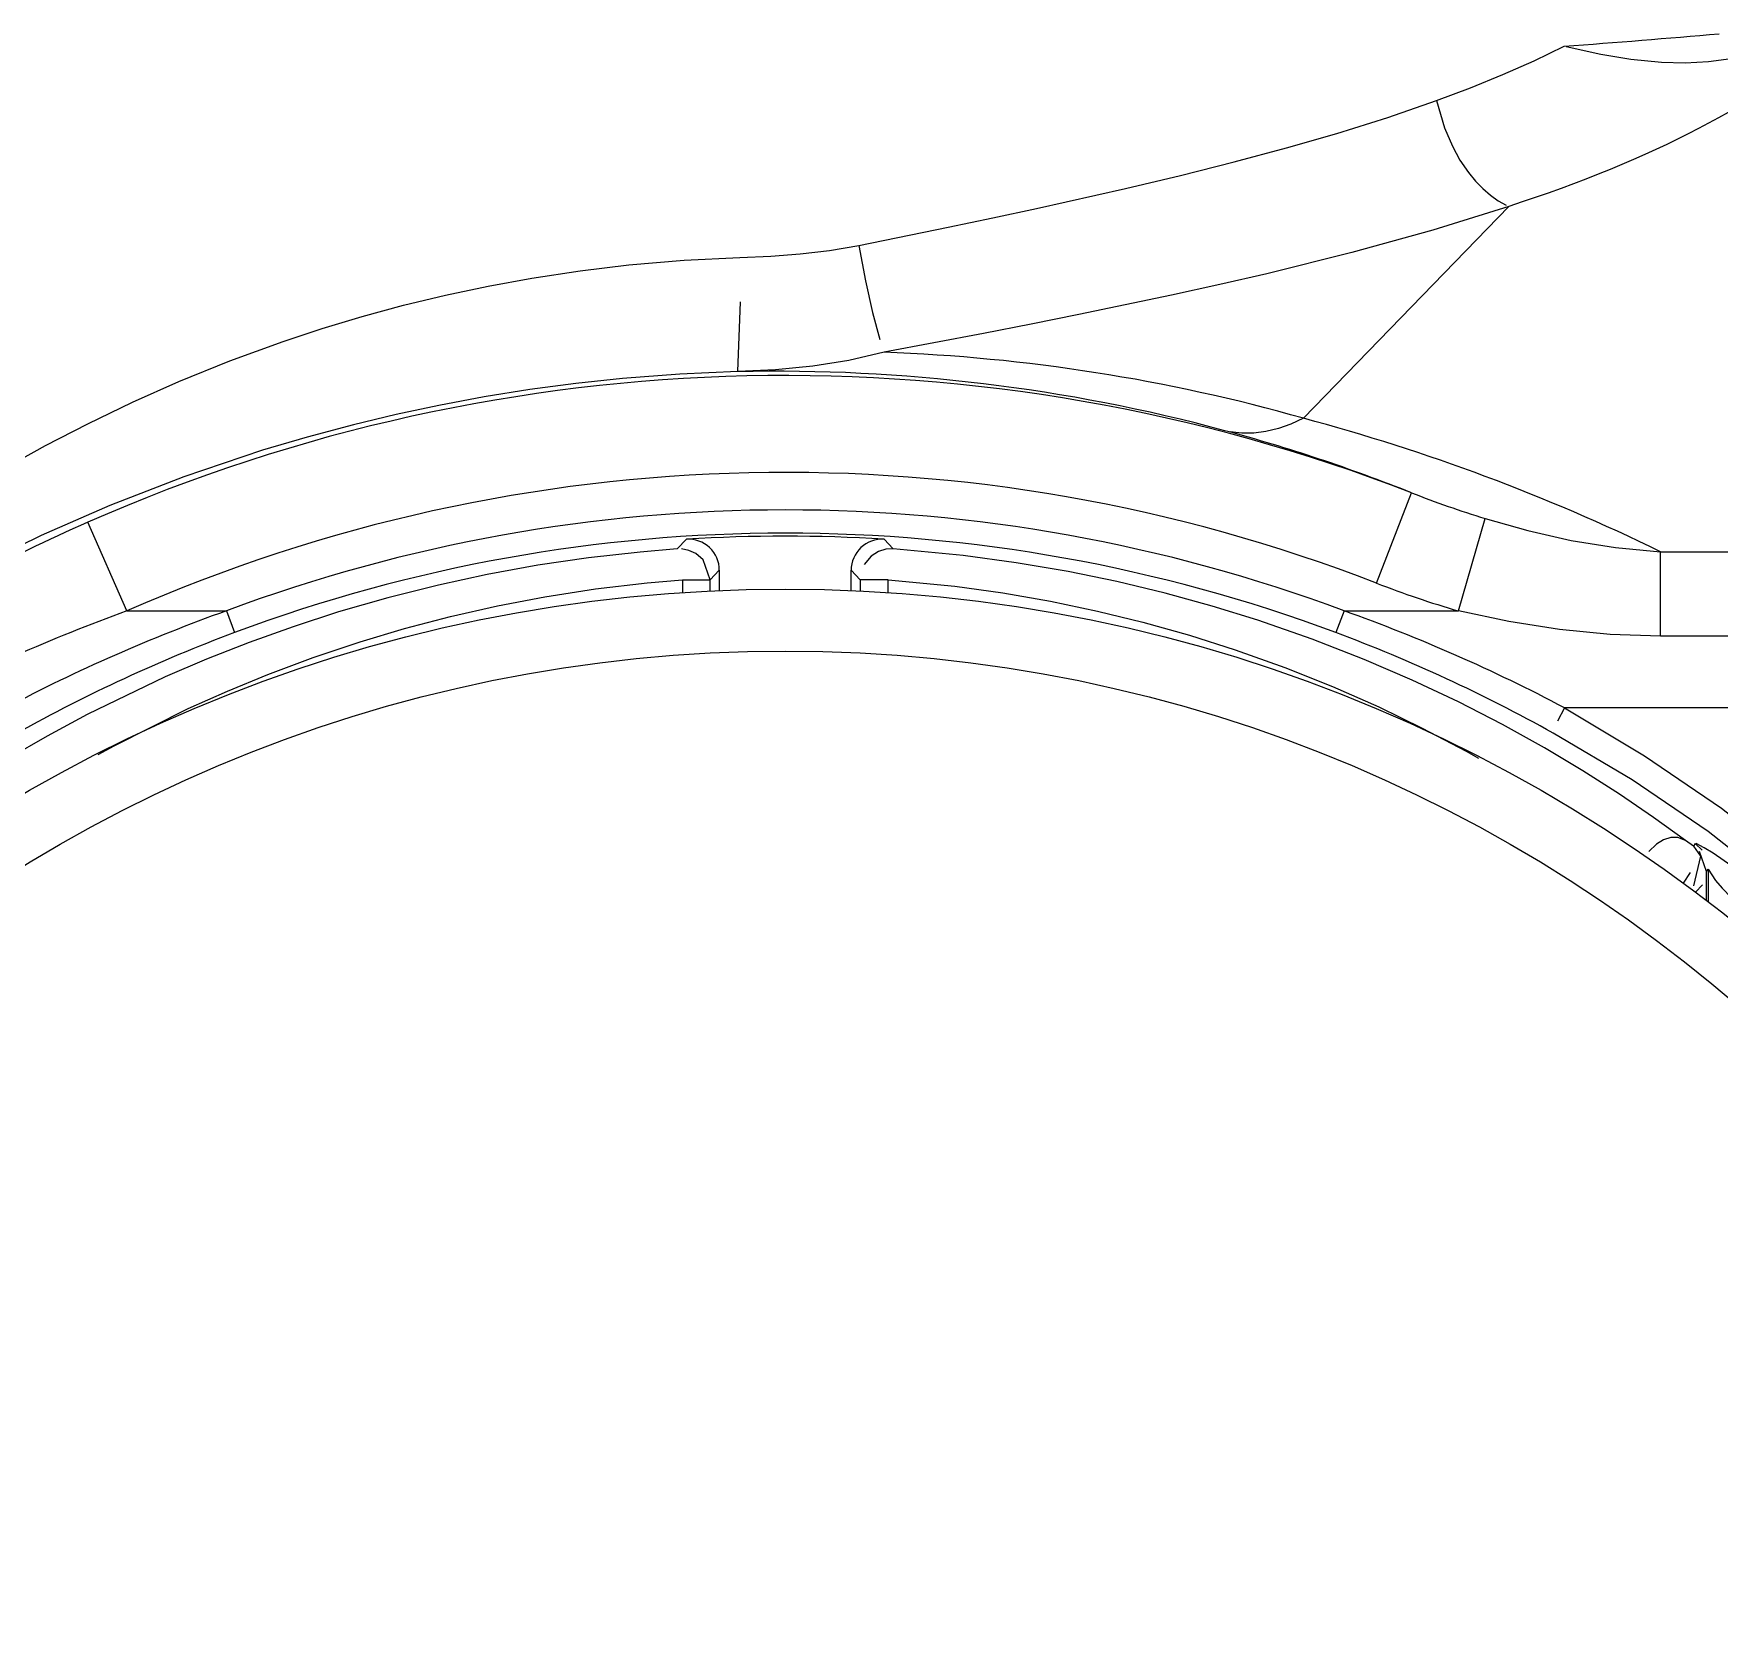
# Model space of a CAD drawing. Header units: millimetres. Extents: x 441156 to 441876, y 4514765 to 4515211.
# Drawn here: x 441593.2041 to 441593.3129, y 4515152.8766 to 4515152.9792 of the extents above; entities that cross this region are included whole.
import ezdxf

# ---------------------------------------------------------------- set-up
doc = ezdxf.new("R2010")
doc.units = ezdxf.units.MM
doc.layers.add('Terminale_sfiato', color=7, linetype='Continuous')

msp = doc.modelspace()

# ---------------------------------------------------------------- linework, layer by layer
at = {"layer": 'Terminale_sfiato', "color": 254, "linetype": 'Continuous'}
for p, q in [((441593.2992936045, 4515152.968071274), (441593.2860406312, 4515152.95440071)), ((441593.290754927, 4515152.943763863), (441593.2930150307, 4515152.949590651)), ((441593.2101030446, 4515152.941972555), (441593.2075864669, 4515152.947693251)), ((441593.2960482343, 4515152.941972555), (441593.29776301, 4515152.947931478)), ((441593.2462141872, 4515152.946593297), (441593.2456191493, 4515152.94597013)), ((441593.2595692571, 4515152.94597013), (441593.2589742191, 4515152.946593297)), ((441593.309093766, 4515152.940336445), (441593.309093766, 4515152.945790488)), ((441593.309093766, 4515152.945790488), (441593.3433498802, 4515152.945790488)), ((441593.2459542209, 4515152.943975225), (441593.2459542209, 4515152.943156254)), ((441593.2459542209, 4515152.943975225), (441593.2477571761, 4515152.943975225)), ((441593.2477571761, 4515152.943975225), (441593.2483396863, 4515152.944597563)), ((441593.2477571761, 4515152.943262015), (441593.2477571761, 4515152.943975225)), ((441593.2483396863, 4515152.944597563), (441593.2483396863, 4515152.943289064)), ((441593.2568487201, 4515152.943289064), (441593.2568487201, 4515152.944597563)), ((441593.2568487201, 4515152.944597563), (441593.2574312303, 4515152.943975225)), ((441593.2574312303, 4515152.943975225), (441593.2574312303, 4515152.943262015)), ((441593.2592341855, 4515152.943975225), (441593.2574312303, 4515152.943975225)), ((441593.2592341855, 4515152.943156254), (441593.2592341855, 4515152.943975225)), ((441593.2101030446, 4515152.941972555), (441593.2165276993, 4515152.941972555)), ((441593.2165276993, 4515152.941972555), (441593.2170523251, 4515152.940567534)), ((441593.2886607071, 4515152.941972555), (441593.2881360814, 4515152.940567534)), ((441593.2886607071, 4515152.941972555), (441593.2960482343, 4515152.941972555)), ((441593.3433498802, 4515152.940336445), (441593.309093766, 4515152.940336445)), ((441593.4305942032, 4515152.935713952), (441593.302889388, 4515152.935713952)), ((441593.3112218122, 4515152.926800163), (441593.3107022725, 4515152.927156876)), ((441593.311321186, 4515152.926968343), (441593.3112218122, 4515152.926800163)), ((441593.3120529955, 4515152.925146279), (441593.3121526539, 4515152.925316059)), ((441593.3121526539, 4515152.925316059), (441593.3121526539, 4515152.923206846)), ((441593.3120529955, 4515152.923283013), (441593.3120529955, 4515152.925146279))]:
    msp.add_line(p, q, dxfattribs=at)
for points in [[(441593.29463026, 4515152.974894259, 0), (441593.2968122016, 4515152.975714028, 0), (441593.2989105502, 4515152.976572744, 0), (441593.3009291596, 4515152.977471935, 0), (441593.3028571787, 4515152.97840671, 0)], [(441593.3150514199, 4515152.977873633, 0), (441593.3136395192, 4515152.977586254, 0), (441593.3121785753, 4515152.977399181, 0), (441593.3106663903, 4515152.97731996, 0), (441593.3091420719, 4515152.977351304, 0), (441593.3071642721, 4515152.977548492, 0), (441593.3052406482, 4515152.97787933, 0), (441593.3029991714, 4515152.978373977, 0), (441593.3028571787, 4515152.97840671, 0)], [(441593.2573363101, 4515152.96554332, 0), (441593.2631176945, 4515152.966729415, 0), (441593.2659925079, 4515152.967332378, 0), (441593.2688151968, 4515152.967937251, 0), (441593.2745441588, 4515152.969219406, 0), (441593.2780967367, 4515152.97006398, 0), (441593.2815624129, 4515152.970936219, 0), (441593.2849550361, 4515152.971847735, 0), (441593.2881865022, 4515152.972781293, 0), (441593.2914807042, 4515152.973813699, 0), (441593.29463026, 4515152.974894259, 0)], [(441593.29463026, 4515152.974894259, 0), (441593.2946860719, 4515152.974640608, 0), (441593.2947474974, 4515152.974387425, 0), (441593.2948144616, 4515152.974135019, 0), (441593.294886883, 4515152.973883698, 0), (441593.2949646733, 4515152.973633767, 0), (441593.2950477377, 4515152.973385531, 0), (441593.2951359751, 4515152.973139293, 0), (441593.2952292778, 4515152.972895353, 0), (441593.2953275323, 4515152.972654007, 0), (441593.2954306189, 4515152.972415551, 0), (441593.295538412, 4515152.972180273, 0), (441593.2956507801, 4515152.971948462, 0), (441593.2957675866, 4515152.971720399, 0), (441593.2958886888, 4515152.971496363, 0), (441593.2960139395, 4515152.971276626, 0), (441593.2961431859, 4515152.971061455, 0), (441593.2962762706, 4515152.970851115, 0), (441593.2964130315, 4515152.970645859, 0), (441593.296553302, 4515152.970445939, 0), (441593.296696911, 4515152.970251598, 0), (441593.2968436838, 4515152.970063073, 0), (441593.2969934413, 4515152.969880593, 0), (441593.2971460013, 4515152.969704381, 0), (441593.2973011778, 4515152.969534652, 0), (441593.2974587817, 4515152.969371612, 0), (441593.2976186211, 4515152.96921546, 0), (441593.2977805012, 4515152.969066387, 0), (441593.2979442248, 4515152.968924573, 0), (441593.2981095925, 4515152.968790191, 0), (441593.2982764026, 4515152.968663407, 0), (441593.2984444521, 4515152.968544372, 0), (441593.2986135361, 4515152.968433234, 0), (441593.2987834486, 4515152.968330127, 0), (441593.2989539828, 4515152.968235177, 0), (441593.2991249307, 4515152.9681485, 0), (441593.2992936045, 4515152.968071274, 0)], [(441593.3134479921, 4515152.974126947, 0), (441593.3128230714, 4515152.973777346, 0), (441593.3121844911, 4515152.973430663, 0), (441593.3115322898, 4515152.973086986, 0), (441593.31086651, 4515152.9727464, 0), (441593.3101871982, 4515152.972408996, 0), (441593.3094944055, 4515152.972074864, 0), (441593.3087881875, 4515152.971744093, 0), (441593.3080686046, 4515152.971416777, 0), (441593.3073357219, 4515152.971093007, 0), (441593.3065896097, 4515152.970772877, 0), (441593.3058303435, 4515152.970456481, 0), (441593.3050580043, 4515152.970143914, 0), (441593.3042726787, 4515152.969835273, 0), (441593.303474459, 4515152.969530652, 0), (441593.3026634436, 4515152.96923015, 0), (441593.3018397365, 4515152.968933863, 0), (441593.3010034487, 4515152.968641889, 0), (441593.3001546968, 4515152.968354327, 0), (441593.2992936045, 4515152.968071274, 0)], [(441593.2992936045, 4515152.968071274, 0), (441593.2943847082, 4515152.96653559, 0), (441593.2891663717, 4515152.965091537, 0), (441593.2836729965, 4515152.963727894, 0), (441593.2806328782, 4515152.963026601, 0), (441593.2775311743, 4515152.962342471, 0), (441593.2715403694, 4515152.961091888, 0), (441593.2684718132, 4515152.960479127, 0), (441593.2653995283, 4515152.959879612, 0), (441593.2621942324, 4515152.959265544, 0), (441593.2589686643, 4515152.958656019, 0)], [(441593.2496565455, 4515152.96477346, 0), (441593.2497604433, 4515152.964776629, 0), (441593.2516544456, 4515152.964859053, 0), (441593.2535488497, 4515152.965000273, 0), (441593.2554477641, 4515152.965220874, 0), (441593.2573363101, 4515152.96554332, 0)], [(441593.2573363101, 4515152.96554332, 0), (441593.25738381, 4515152.965285944, 0), (441593.2574318915, 4515152.96502904, 0), (441593.2574804958, 4515152.964772923, 0), (441593.257529564, 4515152.964517904, 0), (441593.257579036, 4515152.964264293, 0), (441593.2576288517, 4515152.9640124, 0), (441593.2576789505, 4515152.963762532, 0), (441593.2577292711, 4515152.963514994, 0), (441593.2577797524, 4515152.963270085, 0), (441593.2578303328, 4515152.963028106, 0), (441593.2578809508, 4515152.96278935, 0), (441593.2579315446, 4515152.96255411, 0), (441593.2579820525, 4515152.962322671, 0), (441593.2580324131, 4515152.962095315, 0), (441593.258082565, 4515152.96187232, 0), (441593.2581324471, 4515152.961653956, 0), (441593.2581819987, 4515152.961440491, 0), (441593.2582311593, 4515152.961232183, 0), (441593.258279869, 4515152.961029287, 0), (441593.2583280686, 4515152.960832051, 0), (441593.2583756993, 4515152.960640715, 0), (441593.258422703, 4515152.96045551, 0), (441593.2584690225, 4515152.960276664, 0), (441593.2585146014, 4515152.960104394, 0), (441593.2585593841, 4515152.95993891, 0), (441593.2586033161, 4515152.959780414, 0), (441593.2586463438, 4515152.959629098, 0), (441593.2586884149, 4515152.959485147, 0), (441593.258729478, 4515152.959348736, 0), (441593.2587694831, 4515152.959220033, 0), (441593.2588083816, 4515152.959099193, 0), (441593.2588461259, 4515152.958986363, 0), (441593.2588826701, 4515152.958881682, 0), (441593.2589179698, 4515152.958785276, 0), (441593.2589519818, 4515152.958697263, 0), (441593.2589686643, 4515152.958656019, 0)], [(441593.2022658328, 4515152.951198897, 0), (441593.2048484909, 4515152.952632587, 0), (441593.2075768466, 4515152.954048038, 0), (441593.2104672159, 4515152.955440074, 0), (441593.213457906, 4515152.956767955, 0), (441593.2167499945, 4515152.95810166, 0), (441593.2201836373, 4515152.959354548, 0), (441593.2227080645, 4515152.960187995, 0), (441593.2252976089, 4515152.960967627, 0), (441593.2279492498, 4515152.961688302, 0), (441593.2306584369, 4515152.962344993, 0), (441593.2334210415, 4515152.962932935, 0), (441593.2362312821, 4515152.963447714, 0), (441593.2393481782, 4515152.96392145, 0), (441593.2425064064, 4515152.964298564, 0), (441593.2460683284, 4515152.964600406, 0), (441593.2496565455, 4515152.96477346, 0)], [(441593.2495361496, 4515152.957407432, 0), (441593.2495471777, 4515152.957414585, 0), (441593.249557943, 4515152.957430865, 0), (441593.2495684325, 4515152.95745625, 0), (441593.2495786333, 4515152.957490709, 0), (441593.249588533, 4515152.957534201, 0), (441593.2495981195, 4515152.957586671, 0), (441593.2496073812, 4515152.957648057, 0), (441593.2496163068, 4515152.957718284, 0), (441593.2496248854, 4515152.957797267, 0), (441593.2496331065, 4515152.957884907, 0), (441593.2496409602, 4515152.9579811, 0), (441593.2496484368, 4515152.958085728, 0), (441593.2496555274, 4515152.958198664, 0), (441593.2496622232, 4515152.958319769, 0), (441593.2496685159, 4515152.958448897, 0), (441593.2496743982, 4515152.958585889, 0), (441593.2496798626, 4515152.95873058, 0), (441593.2496849026, 4515152.958882792, 0), (441593.2496895121, 4515152.959042341, 0), (441593.2496936853, 4515152.959209032, 0), (441593.2496974173, 4515152.959382662, 0), (441593.2497007035, 4515152.959563019, 0), (441593.2497035399, 4515152.959749883, 0), (441593.249705923, 4515152.959943027, 0), (441593.2497078499, 4515152.960142217, 0), (441593.2497093183, 4515152.960347207, 0), (441593.2497103264, 4515152.96055775, 0), (441593.2497108729, 4515152.96077359, 0), (441593.2497109573, 4515152.960994462, 0), (441593.2497105793, 4515152.961220097, 0), (441593.2497097395, 4515152.96145022, 0), (441593.2497084389, 4515152.961684552, 0), (441593.249706679, 4515152.961922808, 0), (441593.249704462, 4515152.962164695, 0), (441593.2497017906, 4515152.96240992, 0), (441593.2496986681, 4515152.962658185, 0), (441593.2496950983, 4515152.962909186, 0), (441593.2496910854, 4515152.963162618, 0), (441593.2496866345, 4515152.963418172, 0), (441593.2496817508, 4515152.963675536, 0), (441593.2496764405, 4515152.963934398, 0), (441593.2496707099, 4515152.964194442, 0), (441593.2496645661, 4515152.96445535, 0), (441593.2496580164, 4515152.964716806, 0), (441593.2496565455, 4515152.96477346, 0)], [(441593.2589686643, 4515152.958656019, 0), (441593.2566988019, 4515152.958134053, 0), (441593.2543689803, 4515152.95776506, 0), (441593.2519709151, 4515152.957528581, 0), (441593.2495361496, 4515152.957407432, 0)], [(441593.2495361496, 4515152.957407432, 0), (441593.2458004703, 4515152.957245353, 0), (441593.2420930607, 4515152.956962736, 0), (441593.2390843807, 4515152.956643326, 0), (441593.2361122423, 4515152.95624808, 0), (441593.233153343, 4515152.955774914, 0), (441593.2302455464, 4515152.95523167, 0), (441593.2303060839, 4515152.955243779, 0), (441593.2274842612, 4515152.954642845, 0), (441593.2247232245, 4515152.953982023, 0), (441593.2217485188, 4515152.95318785, 0), (441593.2188585395, 4515152.952333104, 0), (441593.2137682804, 4515152.950622099, 0), (441593.2090017327, 4515152.948772999, 0), (441593.2045736092, 4515152.946830555, 0), (441593.200215143, 4515152.944696137, 0)], [(441593.2860406312, 4515152.95440071, 0), (441593.2856343232, 4515152.954199402, 0), (441593.2852285102, 4515152.95402093, 0), (441593.2848236867, 4515152.953865515, 0), (441593.2844203458, 4515152.953733345, 0), (441593.284018979, 4515152.95362458, 0), (441593.2836200752, 4515152.953539353, 0), (441593.2832241206, 4515152.953477768, 0), (441593.2828315974, 4515152.953439901, 0), (441593.2824429839, 4515152.953425796, 0), (441593.2820587536, 4515152.953435471, 0), (441593.2816793746, 4515152.953468916, 0), (441593.2813053092, 4515152.953526089, 0), (441593.2809683728, 4515152.953599059, 0)], [(441593.29776301, 4515152.947931478, 0), (441593.3005201896, 4515152.947155301, 0), (441593.3033212505, 4515152.946522032, 0), (441593.3061858681, 4515152.946054311, 0), (441593.309093766, 4515152.945790488, 0)], [(441593.2456191493, 4515152.94597013, 0), (441593.2432268682, 4515152.945770838, 0), (441593.2399024629, 4515152.945395825, 0), (441593.2366189995, 4515152.944912471, 0), (441593.2333607147, 4515152.944319931, 0), (441593.2302130387, 4515152.943638769, 0), (441593.2269509005, 4515152.942817466, 0), (441593.2237699262, 4515152.941900703, 0), (441593.2208436967, 4515152.940953088, 0), (441593.2180006947, 4515152.939933779, 0), (441593.2152455437, 4515152.938849828, 0), (441593.2125809174, 4515152.9377082, 0), (441593.2075348327, 4515152.935280864, 0), (441593.2049488813, 4515152.933894062, 0), (441593.2024809677, 4515152.932474221, 0), (441593.1982762999, 4515152.929822534, 0), (441593.1944866396, 4515152.92715725, 0), (441593.191126971, 4515152.924548514, 0), (441593.189512505, 4515152.923202849, 0), (441593.1880311727, 4515152.921909886, 0)], [(441593.2477571761, 4515152.943975225, 0), (441593.2477559351, 4515152.944045012, 0), (441593.2477522594, 4515152.944114714, 0), (441593.2477461533, 4515152.944184246, 0), (441593.2477376243, 4515152.944253523, 0), (441593.2477266829, 4515152.94432246, 0), (441593.2477133422, 4515152.944390976, 0), (441593.2476976187, 4515152.944458984, 0), (441593.2476795313, 4515152.944526403, 0), (441593.2476591023, 4515152.944593151, 0), (441593.2476363564, 4515152.944659146, 0), (441593.2476113215, 4515152.944724307, 0), (441593.2475840278, 4515152.944788556, 0), (441593.2475545089, 4515152.944851814, 0), (441593.2475228005, 4515152.944914004, 0), (441593.2474889413, 4515152.94497505, 0), (441593.2474529726, 4515152.945034878, 0), (441593.2474149383, 4515152.945093415, 0), (441593.2473748846, 4515152.94515059, 0), (441593.2473328603, 4515152.945206333, 0), (441593.2472889167, 4515152.945260575, 0), (441593.2472431072, 4515152.945313253, 0), (441593.2471954877, 4515152.945364298, 0), (441593.2471461163, 4515152.945413653, 0), (441593.247095053, 4515152.945461255, 0), (441593.2470423601, 4515152.945507046, 0), (441593.2469881017, 4515152.945550971, 0), (441593.246932344, 4515152.945592976, 0), (441593.246875155, 4515152.94563301, 0), (441593.2468166042, 4515152.945671025, 0), (441593.2467567631, 4515152.945706973, 0), (441593.2466957045, 4515152.945740812, 0), (441593.2466335028, 4515152.945772499, 0), (441593.2465702338, 4515152.945801997, 0), (441593.2465059746, 4515152.945829269, 0), (441593.2464408034, 4515152.945854281, 0), (441593.2463747998, 4515152.945877005, 0), (441593.2463080439, 4515152.945897412, 0), (441593.2462406174, 4515152.945915477, 0), (441593.2461726022, 4515152.945931178, 0), (441593.2461040813, 4515152.945944496, 0), (441593.2460351381, 4515152.945955414, 0), (441593.2459658566, 4515152.945963921, 0), (441593.2458963212, 4515152.945970004, 0), (441593.2458266167, 4515152.945973657, 0), (441593.2457568279, 4515152.945974875, 0), (441593.24568704, 4515152.945973657, 0), (441593.2456191493, 4515152.94597013, 0)], [(441593.2456191493, 4515152.94597013, 0), (441593.2456261511, 4515152.945968179, 0), (441593.2456333129, 4515152.9459638, 0), (441593.2456406259, 4515152.945956999, 0), (441593.2456480814, 4515152.945947782, 0), (441593.2456556701, 4515152.945936163, 0), (441593.2456633829, 4515152.945922155, 0), (441593.2456712103, 4515152.945905774, 0), (441593.2456791428, 4515152.945887041, 0), (441593.2456871708, 4515152.945865979, 0), (441593.2456952844, 4515152.945842614, 0), (441593.2457034738, 4515152.945816974, 0), (441593.245711729, 4515152.945789089, 0), (441593.2457200399, 4515152.945758995, 0), (441593.2457283965, 4515152.945726727, 0), (441593.2457367885, 4515152.945692326, 0), (441593.2457452057, 4515152.945655832, 0), (441593.2457536379, 4515152.945617291, 0), (441593.2457620747, 4515152.94557675, 0), (441593.2457705059, 4515152.945534256, 0), (441593.2457789213, 4515152.945489864, 0), (441593.2457873105, 4515152.945443626, 0), (441593.2457956634, 4515152.945395599, 0), (441593.2458039699, 4515152.945345842, 0), (441593.2458122196, 4515152.945294415, 0), (441593.2458204026, 4515152.94524138, 0), (441593.245828509, 4515152.945186804, 0), (441593.2458365289, 4515152.945130751, 0), (441593.2458444525, 4515152.94507329, 0), (441593.24585227, 4515152.945014491, 0), (441593.2458599721, 4515152.944954426, 0), (441593.2458675494, 4515152.944893168, 0), (441593.2458749925, 4515152.944830791, 0), (441593.2458822925, 4515152.944767373, 0), (441593.2458894404, 4515152.944702988, 0), (441593.2458964275, 4515152.944637719, 0), (441593.2459032453, 4515152.94457164, 0), (441593.2459098856, 4515152.944504837, 0), (441593.2459163402, 4515152.944437387, 0), (441593.2459226011, 4515152.944369375, 0), (441593.245928661, 4515152.944300882, 0), (441593.2459345123, 4515152.944231992, 0), (441593.2459401479, 4515152.94416279, 0), (441593.2459455609, 4515152.944093359, 0), (441593.2459507448, 4515152.944023783, 0), (441593.2459542209, 4515152.943975225, 0)], [(441593.2595692571, 4515152.94597013, 0), (441593.2594995517, 4515152.945973719, 0), (441593.2594297626, 4515152.945974874, 0), (441593.2593599749, 4515152.945973593, 0), (441593.2592902738, 4515152.945969877, 0), (441593.2592207439, 4515152.94596373, 0), (441593.2591514701, 4515152.945955161, 0), (441593.2590825369, 4515152.94594418, 0), (441593.259014028, 4515152.945930799, 0), (441593.2589460271, 4515152.945915037, 0), (441593.258878617, 4515152.945896911, 0), (441593.2588118797, 4515152.945876444, 0), (441593.2587458967, 4515152.94585366, 0), (441593.2586807483, 4515152.945828588, 0), (441593.2586165139, 4515152.945801257, 0), (441593.2585532716, 4515152.945771702, 0), (441593.2584910987, 4515152.945739958, 0), (441593.2584300708, 4515152.945706064, 0), (441593.2583702623, 4515152.945670062, 0), (441593.2583117461, 4515152.945631994, 0), (441593.2582545934, 4515152.945591908, 0), (441593.2581988739, 4515152.945549852, 0), (441593.2581446554, 4515152.945505878, 0), (441593.2580920041, 4515152.945460039, 0), (441593.258040984, 4515152.945412391, 0), (441593.2579916574, 4515152.945362992, 0), (441593.2579440844, 4515152.945311902, 0), (441593.2578983227, 4515152.945259184, 0), (441593.2578544283, 4515152.945204902, 0), (441593.2578124547, 4515152.94514912, 0), (441593.2577724529, 4515152.94509191, 0), (441593.2577344717, 4515152.945033338, 0), (441593.2576985573, 4515152.944973477, 0), (441593.2576647536, 4515152.9449124, 0), (441593.2576331017, 4515152.944850181, 0), (441593.2576036402, 4515152.944786897, 0), (441593.257576405, 4515152.944722624, 0), (441593.2575514292, 4515152.944657439, 0), (441593.2575287432, 4515152.944591423, 0), (441593.2575083748, 4515152.944524658, 0), (441593.2574903487, 4515152.944457222, 0), (441593.2574746869, 4515152.944389199, 0), (441593.2574614084, 4515152.944320672, 0), (441593.2574505296, 4515152.944251725, 0), (441593.2574420635, 4515152.94418244, 0), (441593.2574360206, 4515152.944112902, 0), (441593.2574324081, 4515152.944043197, 0), (441593.2574312303, 4515152.943975225, 0)], [(441593.2592341855, 4515152.943975225, 0), (441593.2592392059, 4515152.94404485, 0), (441593.2592444598, 4515152.94411439, 0), (441593.2592499409, 4515152.944183761, 0), (441593.2592556425, 4515152.944252877, 0), (441593.2592615577, 4515152.944321656, 0), (441593.2592676792, 4515152.944390012, 0), (441593.2592739996, 4515152.944457863, 0), (441593.2592805112, 4515152.944525126, 0), (441593.259287206, 4515152.944591719, 0), (441593.259294076, 4515152.94465756, 0), (441593.2593011127, 4515152.944722571, 0), (441593.2593083075, 4515152.944786672, 0), (441593.2593156518, 4515152.944849783, 0), (441593.2593231365, 4515152.944911828, 0), (441593.2593307525, 4515152.944972733, 0), (441593.2593384905, 4515152.945032422, 0), (441593.2593463412, 4515152.945090824, 0), (441593.2593542949, 4515152.945147866, 0), (441593.259362342, 4515152.945203479, 0), (441593.2593704726, 4515152.945257597, 0), (441593.2593786769, 4515152.945310151, 0), (441593.2593869449, 4515152.94536108, 0), (441593.2593952664, 4515152.94541032, 0), (441593.2594036314, 4515152.945457811, 0), (441593.2594120296, 4515152.945503497, 0), (441593.2594204509, 4515152.945547319, 0), (441593.259428885, 4515152.945589227, 0), (441593.2594373215, 4515152.945629168, 0), (441593.2594457502, 4515152.945667095, 0), (441593.2594541608, 4515152.94570296, 0), (441593.2594625431, 4515152.94573672, 0), (441593.259470887, 4515152.945768334, 0), (441593.2594791821, 4515152.945797763, 0), (441593.2594874185, 4515152.945824971, 0), (441593.259495586, 4515152.945849927, 0), (441593.2595036747, 4515152.945872598, 0), (441593.2595116748, 4515152.945892958, 0), (441593.2595195765, 4515152.945910981, 0), (441593.2595273702, 4515152.945926646, 0), (441593.2595350465, 4515152.945939933, 0), (441593.2595425958, 4515152.945950826, 0), (441593.2595500091, 4515152.945959312, 0), (441593.2595572773, 4515152.945965381, 0), (441593.2595643916, 4515152.945969026, 0), (441593.2595692571, 4515152.94597013, 0)], [(441593.3107022725, 4515152.927156876, 0), (441593.3086320513, 4515152.928647081, 0), (441593.3064298405, 4515152.930142338, 0), (441593.3040780394, 4515152.931643018, 0), (441593.3015967577, 4515152.933125214, 0), (441593.298887626, 4515152.934631592, 0), (441593.2960440794, 4515152.936094095, 0), (441593.2930499616, 4515152.93750948, 0), (441593.2899646668, 4515152.938840894, 0), (441593.2865940658, 4515152.940154752, 0), (441593.2830950965, 4515152.941370196, 0), (441593.2801442697, 4515152.942281879, 0), (441593.2771177429, 4515152.943112837, 0), (441593.2740008822, 4515152.943861205, 0), (441593.2708604645, 4515152.944507675, 0), (441593.2674988772, 4515152.945082455, 0), (441593.2640866165, 4515152.945544369, 0), (441593.2595692571, 4515152.94597013, 0)], [(441593.2082449155, 4515152.932700184, 0), (441593.2092854074, 4515152.933270021, 0), (441593.214060861, 4515152.935667983, 0), (441593.2165880291, 4515152.93679967, 0), (441593.2192049596, 4515152.937876767, 0), (441593.2221315222, 4515152.938971267, 0), (441593.2251551482, 4515152.939984625, 0), (441593.2280305811, 4515152.940841052, 0), (441593.2309788628, 4515152.94161394, 0), (441593.234015385, 4515152.942301241, 0), (441593.2370696828, 4515152.94288378, 0), (441593.2403505061, 4515152.943390216, 0), (441593.24367687, 4515152.943779792, 0), (441593.2459542209, 4515152.943975225, 0)], [(441593.2592341855, 4515152.943975225, 0), (441593.2635345151, 4515152.943557708, 0), (441593.2666448238, 4515152.943126419, 0), (441593.2697093814, 4515152.942593876, 0), (441593.2727430672, 4515152.941959478, 0), (441593.2756670089, 4515152.941245044, 0), (441593.2786889147, 4515152.940397806, 0), (441593.2816292235, 4515152.939464399, 0), (441593.2848281109, 4515152.938322443, 0), (441593.2879111396, 4515152.937092582, 0), (441593.2908955318, 4515152.935775732, 0), (441593.2937091825, 4515152.934415042, 0), (441593.2965456501, 4515152.932920095, 0), (441593.2973398739, 4515152.932478457, 0)], [(441593.309093766, 4515152.940336445, 0), (441593.305832383, 4515152.940448395, 0), (441593.3025710001, 4515152.940769549, 0), (441593.2992984437, 4515152.94128398, 0), (441593.2960482343, 4515152.941972555, 0)], [(441593.302889388, 4515152.935713952, 0), (441593.3028635037, 4515152.935669261, 0), (441593.302837651, 4515152.935624243, 0), (441593.3028118613, 4515152.935578953, 0), (441593.302786166, 4515152.935533445, 0), (441593.302735184, 4515152.935442002, 0), (441593.3027099593, 4515152.935396178, 0), (441593.3026849532, 4515152.93535036, 0), (441593.3026601962, 4515152.935304604, 0), (441593.3026357184, 4515152.935258964, 0), (441593.3026115497, 4515152.935213499, 0), (441593.3025877195, 4515152.935168261, 0), (441593.3025642568, 4515152.935123307, 0), (441593.3025411902, 4515152.935078692, 0), (441593.3025185479, 4515152.935034469, 0), (441593.3024963574, 4515152.934990693, 0), (441593.3024746457, 4515152.934947416, 0), (441593.3024534393, 4515152.934904693, 0), (441593.302432764, 4515152.934862574, 0), (441593.3024126451, 4515152.93482111, 0), (441593.302393107, 4515152.934780355, 0), (441593.3023741736, 4515152.934740354, 0), (441593.3023558679, 4515152.934701159, 0), (441593.3023382121, 4515152.934662816, 0), (441593.302321228, 4515152.934625373, 0), (441593.302304936, 4515152.934588875, 0), (441593.3022893561, 4515152.934553366, 0), (441593.3022745072, 4515152.93451889, 0), (441593.3022604075, 4515152.934485489, 0), (441593.302247074, 4515152.934453202, 0), (441593.3022345232, 4515152.934422072, 0), (441593.3022227702, 4515152.934392134, 0), (441593.3022118293, 4515152.934363424, 0), (441593.302201714, 4515152.934335979, 0), (441593.3021924365, 4515152.934309832, 0), (441593.3021840082, 4515152.934285014, 0), (441593.3021764391, 4515152.934261556, 0), (441593.3021697388, 4515152.934239485, 0), (441593.3021639152, 4515152.93421883, 0), (441593.3021589755, 4515152.934199616, 0), (441593.3021549257, 4515152.934181865, 0), (441593.3021517707, 4515152.9341656, 0), (441593.3021495144, 4515152.934150839, 0), (441593.3021481595, 4515152.934137602, 0), (441593.3021477077, 4515152.934125904, 0), (441593.3021481595, 4515152.93411576, 0), (441593.3021495144, 4515152.934107182, 0), (441593.3021517707, 4515152.934100179, 0), (441593.3021549257, 4515152.934094762, 0), (441593.3021578767, 4515152.934091746, 0)], [(441593.302889388, 4515152.935713952, 0), (441593.3080564954, 4515152.932628232, 0), (441593.3130321417, 4515152.92924918, 0), (441593.3196822676, 4515152.92401629, 0), (441593.3259198213, 4515152.918218411, 0), (441593.331586074, 4515152.912013294, 0), (441593.3371042727, 4515152.90483816, 0), (441593.3415777224, 4515152.897887232, 0), (441593.345579208, 4515152.890394978, 0), (441593.3489636641, 4515152.88257808, 0), (441593.3516947492, 4515152.874514944, 0)], [(441593.3502554702, 4515152.873992368, 0), (441593.3476437815, 4515152.881709881, 0), (441593.3443279003, 4515152.889381663, 0), (441593.3403915135, 4515152.896759662, 0), (441593.3358762519, 4515152.903771213, 0), (441593.3308078779, 4515152.910376799, 0), (441593.3252184319, 4515152.916542489, 0), (441593.3191439136, 4515152.922229923, 0), (441593.3121533074, 4515152.927743341, 0), (441593.3072495129, 4515152.931061837, 0), (441593.3021578767, 4515152.934091746, 0)], [(441593.3107022725, 4515152.927156876, 0), (441593.3106581863, 4515152.927185726, 0), (441593.3106127426, 4515152.927212557, 0), (441593.3105659967, 4515152.927237334, 0), (441593.3105180057, 4515152.927260025, 0), (441593.310468828, 4515152.927280607, 0), (441593.3104185234, 4515152.927299051, 0), (441593.3103671534, 4515152.927315335, 0), (441593.3103147805, 4515152.927329441, 0), (441593.3102614685, 4515152.92734135, 0), (441593.3102072823, 4515152.927351049, 0), (441593.3101522879, 4515152.927358525, 0), (441593.3100965524, 4515152.92736377, 0), (441593.3100401437, 4515152.927366776, 0), (441593.3099831305, 4515152.927367541, 0), (441593.3099255823, 4515152.927366063, 0), (441593.3098675691, 4515152.927362344, 0), (441593.3098091616, 4515152.927356389, 0), (441593.3097504311, 4515152.927348205, 0), (441593.309691449, 4515152.927337802, 0), (441593.3096322873, 4515152.927325192, 0), (441593.309573018, 4515152.927310391, 0), (441593.3095137133, 4515152.927293417, 0), (441593.3094544454, 4515152.927274291, 0), (441593.3093952867, 4515152.927253036, 0), (441593.3093363091, 4515152.927229677, 0), (441593.3092775845, 4515152.927204245, 0), (441593.3092191844, 4515152.927176768, 0), (441593.3091611801, 4515152.927147281, 0), (441593.3091036421, 4515152.92711582, 0), (441593.3090466407, 4515152.927082423, 0), (441593.3089902451, 4515152.927047131, 0), (441593.3089345242, 4515152.927009986, 0), (441593.3088795458, 4515152.926971034, 0), (441593.3088253769, 4515152.926930322, 0), (441593.3087720835, 4515152.926887901, 0), (441593.3087197306, 4515152.926843821, 0), (441593.3086683818, 4515152.926798137, 0), (441593.3086180999, 4515152.926750904, 0), (441593.3085689459, 4515152.92670218, 0), (441593.3085209799, 4515152.926652024, 0), (441593.3084742603, 4515152.926600495, 0), (441593.3084288439, 4515152.92654766, 0), (441593.3083847862, 4515152.926493581, 0), (441593.3083421408, 4515152.926438324, 0), (441593.3083009595, 4515152.926381956, 0), (441593.3082612928, 4515152.926324546, 0), (441593.3082231887, 4515152.926266165, 0), (441593.3081866939, 4515152.926206883, 0), (441593.3081518526, 4515152.926146772, 0), (441593.3081377132, 4515152.926121279, 0)], [(441593.3105607842, 4515152.924399656, 0), (441593.3106065873, 4515152.924451802, 0), (441593.3106510958, 4515152.924505258, 0), (441593.3106942554, 4515152.924559958, 0), (441593.3107360135, 4515152.924615837, 0), (441593.3107763194, 4515152.924672824, 0), (441593.3108151238, 4515152.924730853, 0), (441593.3108523795, 4515152.924789852, 0), (441593.3108880412, 4515152.924849748, 0), (441593.3109220652, 4515152.924910469, 0), (441593.3109544103, 4515152.924971941, 0), (441593.3109850371, 4515152.925034089, 0), (441593.3110139081, 4515152.925096837, 0), (441593.3110409881, 4515152.925160109, 0), (441593.3110662444, 4515152.925223828, 0), (441593.311089646, 4515152.925287916, 0), (441593.3111111644, 4515152.925352296, 0), (441593.3111307735, 4515152.925416887, 0), (441593.3111484492, 4515152.925481613, 0), (441593.3111641702, 4515152.925546394, 0), (441593.3111779172, 4515152.92561115, 0), (441593.3111896735, 4515152.925675805, 0), (441593.3111994247, 4515152.925740277, 0), (441593.3112071591, 4515152.925804489, 0), (441593.3112128671, 4515152.925868364, 0), (441593.3112165419, 4515152.925931822, 0), (441593.3112181788, 4515152.925994786, 0), (441593.311217776, 4515152.92605718, 0), (441593.311215334, 4515152.926118929, 0), (441593.3112108557, 4515152.926179956, 0), (441593.3112043465, 4515152.926240187, 0), (441593.3111958144, 4515152.926299549, 0), (441593.3111852698, 4515152.92635797, 0), (441593.3111727255, 4515152.926415377, 0), (441593.3111581969, 4515152.926471702, 0), (441593.3111417015, 4515152.926526876, 0), (441593.3111232597, 4515152.926580831, 0), (441593.3111028936, 4515152.926633503, 0), (441593.3110806283, 4515152.926684827, 0), (441593.3110564908, 4515152.926734738, 0), (441593.3110305105, 4515152.926783179, 0), (441593.3110027192, 4515152.926830089, 0), (441593.3109731505, 4515152.926875411, 0), (441593.3109418406, 4515152.92691909, 0), (441593.3109088277, 4515152.926961072, 0), (441593.3108741519, 4515152.927001308, 0), (441593.3108378554, 4515152.927039746, 0), (441593.3107999826, 4515152.927076342, 0), (441593.3107605795, 4515152.927111049, 0), (441593.3107196942, 4515152.927143826, 0), (441593.3107022725, 4515152.927156876, 0)], [(441593.3112218122, 4515152.926800163, 0), (441593.3112628671, 4515152.926768099, 0), (441593.3113024483, 4515152.926734096, 0), (441593.3113405076, 4515152.926698199, 0), (441593.3113769986, 4515152.926660447, 0), (441593.3114118769, 4515152.926620889, 0), (441593.3114451, 4515152.926579572, 0), (441593.3114766274, 4515152.926536547, 0), (441593.3115064207, 4515152.926491866, 0), (441593.3115344436, 4515152.926445584, 0), (441593.311560662, 4515152.926397756, 0), (441593.3115850438, 4515152.926348441, 0), (441593.3116075596, 4515152.9262977, 0), (441593.3116281816, 4515152.926245594, 0), (441593.3116468849, 4515152.926192187, 0), (441593.3116636467, 4515152.926137542, 0), (441593.3116784464, 4515152.926081729, 0), (441593.3116912663, 4515152.926024813, 0), (441593.3117020904, 4515152.925966865, 0), (441593.3117109059, 4515152.925907956, 0), (441593.3117177017, 4515152.925848156, 0), (441593.3117224697, 4515152.925787539, 0), (441593.3117252042, 4515152.925726179, 0), (441593.3117259017, 4515152.92566415, 0), (441593.3117245613, 4515152.925601528, 0), (441593.3117211848, 4515152.925538389, 0), (441593.3117157762, 4515152.92547481, 0), (441593.3117083422, 4515152.92541087, 0), (441593.3116988917, 4515152.925346644, 0), (441593.3116874364, 4515152.925282213, 0), (441593.31167399, 4515152.925217654, 0), (441593.3116585691, 4515152.925153045, 0), (441593.3116411925, 4515152.925088466, 0), (441593.3116218813, 4515152.925023996, 0), (441593.311600659, 4515152.924959713, 0), (441593.3115775514, 4515152.924895694, 0), (441593.3115525868, 4515152.92483202, 0), (441593.3115257956, 4515152.924768765, 0), (441593.3114972104, 4515152.924706009, 0), (441593.3114668659, 4515152.924643827, 0), (441593.3114347992, 4515152.924582295, 0), (441593.3114010494, 4515152.924521488, 0), (441593.3113656576, 4515152.92446148, 0), (441593.3113286669, 4515152.924402345, 0), (441593.3112901223, 4515152.924344154, 0), (441593.3112500709, 4515152.924286977, 0), (441593.3112085614, 4515152.924230887, 0), (441593.3111656443, 4515152.924175949, 0), (441593.311121372, 4515152.92412223, 0), (441593.3110757985, 4515152.924069799, 0), (441593.3110484257, 4515152.924039604, 0)], [(441593.3120529955, 4515152.925146279, 0), (441593.3120528546, 4515152.92521608, 0), (441593.3120502776, 4515152.925285834, 0), (441593.3120452676, 4515152.925355455, 0), (441593.3120378306, 4515152.92542486, 0), (441593.3120279758, 4515152.925493963, 0), (441593.3120157152, 4515152.925562681, 0), (441593.3120010637, 4515152.925630929, 0), (441593.3119840391, 4515152.925698625, 0), (441593.3119646622, 4515152.925765686, 0), (441593.3119429566, 4515152.925832029, 0), (441593.3119189488, 4515152.925897576, 0), (441593.311892668, 4515152.925962244, 0), (441593.3118641461, 4515152.926025957, 0), (441593.3118334181, 4515152.926088636, 0), (441593.3118005212, 4515152.926150205, 0), (441593.3117654956, 4515152.926210588, 0), (441593.311728384, 4515152.926269713, 0), (441593.3116892315, 4515152.926327506, 0), (441593.3116480859, 4515152.9263839, 0), (441593.3116049973, 4515152.926438821, 0), (441593.3115600182, 4515152.926492208, 0), (441593.3115132034, 4515152.926543991, 0), (441593.3114646099, 4515152.92659411, 0), (441593.311414297, 4515152.926642504, 0), (441593.3113623259, 4515152.926689112, 0), (441593.31130876, 4515152.926733878, 0), (441593.3112536644, 4515152.926776747, 0), (441593.3112218122, 4515152.926800163, 0)], [(441593.3235557039, 4515152.917292164, 0), (441593.3221372605, 4515152.918633955, 0), (441593.3207733547, 4515152.919871142, 0), (441593.3194394039, 4515152.92103273, 0), (441593.3181830352, 4515152.922084307, 0), (441593.3170149626, 4515152.923025595, 0), (441593.3159401051, 4515152.923860763, 0), (441593.3149454895, 4515152.924606509, 0), (441593.3140605911, 4515152.92524677, 0), (441593.3131887813, 4515152.925853645, 0), (441593.3124741038, 4515152.926328906, 0), (441593.3119115339, 4515152.926681742, 0), (441593.3115293332, 4515152.92689803, 0), (441593.3113830703, 4515152.92696375, 0), (441593.311321186, 4515152.926968343, 0)], [(441593.311321186, 4515152.926968343, 0), (441593.3113771242, 4515152.926926578, 0), (441593.3114315709, 4515152.926882887, 0), (441593.3114844598, 4515152.926837322, 0), (441593.3115357265, 4515152.92678994, 0), (441593.3115853086, 4515152.926740798, 0), (441593.3116331455, 4515152.926689955, 0), (441593.311679179, 4515152.926637475, 0), (441593.3117233531, 4515152.92658342, 0), (441593.3117656139, 4515152.926527858, 0), (441593.31180591, 4515152.926470854, 0), (441593.3118441921, 4515152.926412479, 0), (441593.3118804137, 4515152.926352804, 0), (441593.3119145308, 4515152.926291902, 0), (441593.3119465015, 4515152.926229846, 0), (441593.3119762872, 4515152.926166713, 0), (441593.3120038514, 4515152.926102579, 0), (441593.3120291606, 4515152.926037522, 0), (441593.3120521839, 4515152.925971623, 0), (441593.3120728933, 4515152.92590496, 0), (441593.3120912636, 4515152.925837616, 0), (441593.3121072723, 4515152.925769672, 0), (441593.3121209, 4515152.92570121, 0), (441593.3121321301, 4515152.925632316, 0), (441593.3121409488, 4515152.925563072, 0), (441593.3121473455, 4515152.925493562, 0), (441593.3121513124, 4515152.925423872, 0), (441593.3121528445, 4515152.925354086, 0), (441593.3121526539, 4515152.925316059, 0)], [(441593.3121526539, 4515152.925316059, 0), (441593.3122034622, 4515152.925171585, 0), (441593.3123232884, 4515152.924973825, 0), (441593.3126254094, 4515152.924582142, 0), (441593.3130702666, 4515152.924076584, 0), (441593.313661274, 4515152.92344878, 0), (441593.314392657, 4515152.922699049, 0), (441593.3150961862, 4515152.921988756, 0), (441593.315890857, 4515152.921189111, 0), (441593.3167822951, 4515152.920288065, 0), (441593.3177613876, 4515152.919287303, 0), (441593.3187530575, 4515152.918256956, 0), (441593.3198139931, 4515152.917131695, 0), (441593.3209522367, 4515152.91589382, 0), (441593.3221511309, 4515152.914551282, 0)], [(441593.3113465353, 4515152.923817187, 0), (441593.3113989912, 4515152.923858255, 0), (441593.3114498075, 4515152.923900931, 0), (441593.3114989225, 4515152.923945162, 0), (441593.3115462761, 4515152.923990893, 0), (441593.3115918108, 4515152.924038071, 0), (441593.3116354711, 4515152.924086637, 0), (441593.3116772037, 4515152.924136531, 0), (441593.3117169578, 4515152.924187694, 0), (441593.3117546851, 4515152.924240062, 0), (441593.3117903394, 4515152.924293572, 0), (441593.3118238774, 4515152.92434816, 0), (441593.3118552583, 4515152.924403758, 0), (441593.3118844438, 4515152.924460297, 0), (441593.3119113983, 4515152.924517712, 0), (441593.311936089, 4515152.924575929, 0), (441593.3119584857, 4515152.924634879, 0), (441593.3119785614, 4515152.924694491, 0), (441593.3119962914, 4515152.92475469, 0), (441593.3120116541, 4515152.924815405, 0), (441593.3120246309, 4515152.92487656, 0), (441593.3120352059, 4515152.924938083, 0), (441593.3120433664, 4515152.924999896, 0), (441593.3120491022, 4515152.925061926, 0), (441593.3120524064, 4515152.925124098, 0), (441593.3120529955, 4515152.925146279, 0)]]:
    msp.add_polyline3d(points, dxfattribs=at)
for radius in [0.09800000000000031, 0.09399999999999964]:
    msp.add_circle((441593.2525942032, 4515152.845381459), radius, dxfattribs=at)
for centre, radius, start, end in [((441593.2518354069, 4515153.675940244), 0.6993971115314747, 274.1835053148098, 275.0071445374252), ((441593.2548434507, 4515152.844126937), 0.1146025609868251, 74.20344064050614, 87.93715977971004), ((441593.2525942032, 4515152.845381459), 0.1117738749354125, 68.79964366864311, 113.7450595849085), ((441593.2519744907, 4515152.845933397), 0.1115010155357155, 74.92805179806237, 91.25306654585374), ((441593.2525926052, 4515152.848213707), 0.1091387051087267, 68.26115359081338, 74.93009838598542), ((441593.2525917651, 4515152.829678215), 0.1291298993181167, 64.05174003559243, 74.98732486797425), ((441593.2525942032, 4515152.845381459), 0.1055241129162609, 68.79964366864311, 113.7450595849085), ((441593.3182128327, 4515153.013889353), 0.06905764327963082, 248.600450838133, 252.7742803690273), ((441593.2525942032, 4515152.845381459), 0.1031049588816346, 69.52468637591288, 110.4753136240871), ((441593.2523067185, 4515152.846006996), 0.11108518630496, 113.7392496912196, 122.5113128293936), ((441593.2525942032, 4515152.845381459), 0.1016051873389001, 69.52468637591288, 110.4753136240871), ((441593.2463399582, 4515152.944597541), 0.001999864891388814, 0.0005915050543041907, 93.6059676876368), ((441593.2525942032, 4515152.845381459), 0.1014127246753582, 86.39306064272745, 93.60693935727258), ((441593.2588484341, 4515152.944597528), 0.001999864891428782, 86.39365217095634, 179.9990282988688), ((441593.3131288142, 4515153.000972196), 0.06142406870752293, 248.6397852399126, 253.8541052736722), ((441593.2488296535, 4515152.835184847), 0.1135891734946426, 109.9331985584129, 117.7418519761237), ((441593.2523248746, 4515152.841274676), 0.1068710988660992, 109.5698348229315, 117.9108184650872), ((441593.2528635318, 4515152.841274676), 0.1068710988660537, 62.08918153491278, 70.43016517706846), ((441593.2530473235, 4515152.844231476), 0.1028416897157669, 110.487695991996, 119.1005888220713), ((441593.2521398647, 4515152.84422886), 0.1028445769816866, 60.89952712351038, 69.51217848441149)]:
    msp.add_arc(centre, radius, start, end, dxfattribs=at)

doc.saveas('drawing.dxf')
